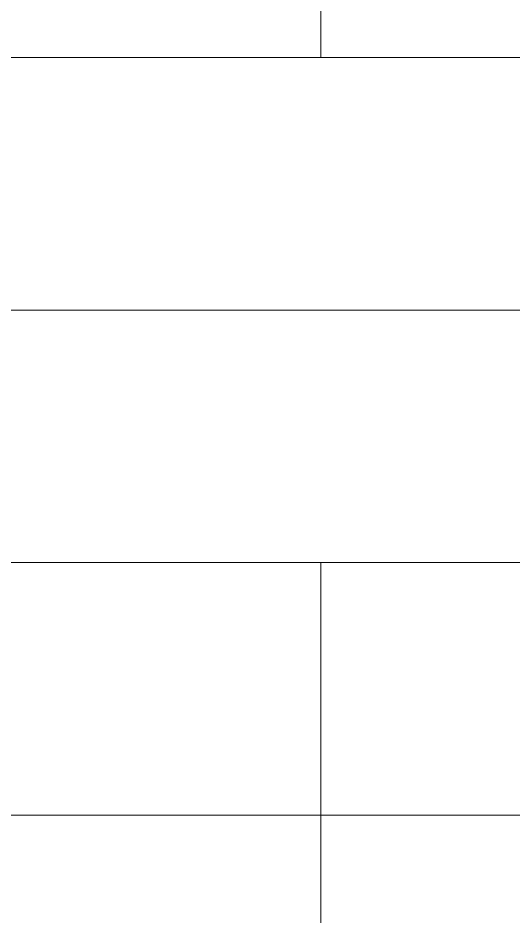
# Model space of a CAD drawing. Header units: millimetres. Extents: x -50460 to 50460, y -35640 to 35640.
# Drawn here: x -33296.74 to -33277.12, y 21252.95 to 21288.51 of the extents above; entities that cross this region are included whole.
import ezdxf

# ---------------------------------------------------------------- set-up
doc = ezdxf.new("R2010")
doc.units = ezdxf.units.MM
doc.set_wipeout_variables(frame=1)
doc.linetypes.add('双点画线', pattern=[22, 12, -2, 2, -2, 2, -2])
doc.linetypes.add('点画线', pattern=[18, 12, -2, 2, -2])
for name, color, linetype, lineweight in [('7', 30, '双点画线', 18), ('EB0', 7, 'Continuous', 15), ('中心线层', 1, '点画线', 18), ('尺寸线层', 4, 'Continuous', 18), ('粗实线层', 7, 'Continuous', 15), ('粗实线层_1', 7, 'Continuous', 15), ('细实线层', 3, 'Continuous', 18)]:
    doc.layers.add(name, color=color, linetype=linetype, lineweight=lineweight)

# ---------------------------------------------------------------- blocks, each defined once
blk = doc.blocks.new('*X209')
at = {"layer": '细实线层'}
blk.add_line((485, 0), (485, 120), dxfattribs=at)
blk = doc.blocks.new('*X903')
at = {"layer": 'EB0'}
for p, q in [((0, 10), (-138.5, 10)), ((0, -10), (-138.5, -10))]:
    blk.add_line(p, q, dxfattribs=at)
at = {"layer": '中心线层', "linetype": '点画线', "lineweight": 18}
blk.add_line((15.5, 0), (-143, 0), dxfattribs=at)
blk = doc.blocks.new('*X939')
at = {"layer": '中心线层', "linetype": '点画线', "lineweight": 18}
for p, q in [((-3.51, -42.5), (-73.49, -42.5)), ((-3.51, -42.5), (-73.49, -42.5)), ((-16, -42.5), (-61, -42.5)), ((-16, -42.5), (-61, -42.5))]:
    blk.add_line(p, q, dxfattribs=at)
at = {"layer": '粗实线层'}
blk.add_line((-61, -62.5), (-16, -62.5), dxfattribs=at)
blk = doc.blocks.new('*X856')
blk.add_wipeout([(835, -319.784), (835, -311.284), (835, -311.284), (836.5, -309.784), (836.5, -309.784), (881, -309.784), (881, -309.784), (893.5, -309.784), (893.5, -309.784), (975, -309.784), (975, -309.784), (975, -302.463), (975, -302.463), (986.223, -302.463), (987.5, -306.793), (987.499, -306.641), (987.494, -306.488), (987.487, -306.336), (987.477, -306.184), (987.464, -306.032), (987.448, -305.88), (987.429, -305.729), (987.407, -305.578), (987.382, -305.427), (987.355, -305.277), (987.324, -305.128), (987.291, -304.979), (987.255, -304.83), (987.216, -304.683), (987.174, -304.536), (987.129, -304.39), (987.082, -304.245), (987.032, -304.101), (986.979, -303.958), (986.924, -303.816), (986.865, -303.675), (986.804, -303.535), (986.741, -303.396), (986.674, -303.259), (986.606, -303.123), (986.534, -302.988), (986.46, -302.855), (986.383, -302.723), (986.304, -302.592), (986.223, -302.463), (987.5, -306.793), (987.5, -319.784), (987.5, -319.784), (987.5, -332.774), (986.223, -337.104), (986.304, -336.975), (986.383, -336.845), (986.46, -336.713), (986.534, -336.58), (986.606, -336.445), (986.674, -336.309), (986.741, -336.171), (986.804, -336.033), (986.865, -335.893), (986.924, -335.752), (986.979, -335.61), (987.032, -335.467), (987.082, -335.322), (987.129, -335.177), (987.174, -335.032), (987.216, -334.885), (987.255, -334.737), (987.291, -334.589), (987.324, -334.44), (987.355, -334.291), (987.382, -334.141), (987.407, -333.99), (987.429, -333.839), (987.448, -333.688), (987.464, -333.536), (987.477, -333.384), (987.487, -333.232), (987.494, -333.079), (987.499, -332.927), (987.5, -332.774), (986.223, -337.104), (975, -337.104), (975, -337.104), (975, -329.784), (975, -329.784), (893.5, -329.784), (893.5, -329.784), (881, -329.784), (881, -329.784), (836.5, -329.784), (836.5, -329.784), (835, -328.284), (835, -328.284)]).dxf.layer = '粗实线层_1'
at = {"layer": '粗实线层_1'}
for name, p in [('*X939', (961.5, -277.284)), ('*X903', (975, -319.784))]:
    blk.add_blockref(name, p, dxfattribs=at)
blk = doc.blocks.new('*X805')
at = {"layer": '尺寸线层'}
blk.add_blockref('*X856', (-1515, 819.783), dxfattribs=at)

msp = doc.modelspace()

# ---------------------------------------------------------------- block references
at = {"layer": '7'}
msp.add_blockref('*X209', (-33769.742, 21244.445), dxfattribs=at)

# ---------------------------------------------------------------- next in the draw order: block references
at = {"layer": '尺寸线层'}
msp.add_blockref('*X805', (-32704.742, 20776.945), dxfattribs=at)

doc.saveas('drawing.dxf')
